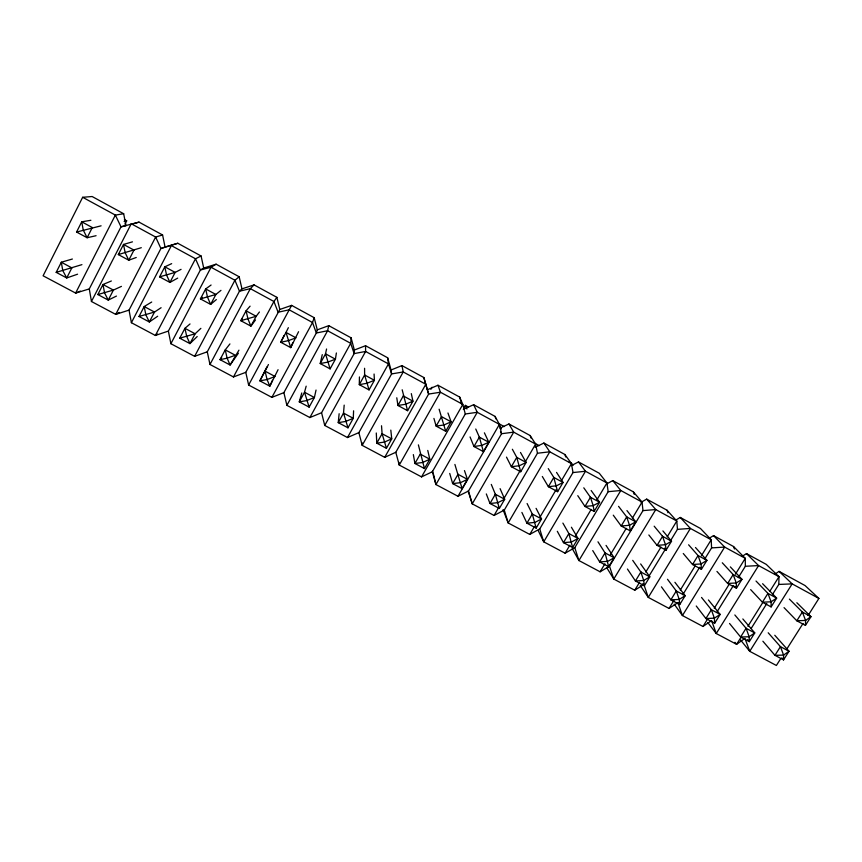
<?xml version="1.0" encoding="UTF-8"?>
<svg xmlns="http://www.w3.org/2000/svg" width="862" height="862" viewBox="0 0 862 862"><rect width="100%" height="100%" fill="white"/><g stroke="black" fill="none" stroke-linecap="round" stroke-linejoin="round"><path stroke-width="1.29" d="M362.202 442.896L362.191 445.363L384.711 457.334L395.798 452.291L428.629 394.063L423.835 377.524L401.94 365.585L391.046 370.003L391.596 373.925L358.872 432.616L347.494 437.551L324.737 425.462L321.569 412.726L354.163 353.582L354.347 350.037L351.114 337.839L328.767 325.653L317.281 329.855L316.332 333.012L283.878 392.641L271.875 397.371L248.633 385.023L245.778 372.341L279.816 309.469L291.615 305.374L314.188 317.69L317.281 329.855M359.443 376.953L359.282 384.635L369.055 389.904L374.399 380.293L374.076 374.033M772.449 594.564L778.795 584.447L778.989 576.7L766.264 564.384L746.46 553.576L742.333 556.249M784.043 607.635L796.811 620.78L805.42 625.424L805.582 620.435L802.36 612.031L789.409 599.122M353.592 410.808L353.28 418.307L347.989 427.821L338.238 422.628L339.143 413.728M351.114 337.839L350.694 343.324L354.163 353.582L365.607 351.459L388.46 363.904L391.596 373.925L403.222 371.953L425.828 384.269L384.711 457.334M344.186 405.129L343.518 413.092L347.989 427.821M336.374 352.978L335.426 359.185L330.103 368.882L320.222 363.548L322.269 354.648M326.569 349.002L325.534 353.829L320.222 363.548L327.679 362.137L335.426 359.185L325.534 353.829L330.103 368.882M316.042 390.055L314.393 397.522L309.124 407.112L299.265 401.864L301.775 392.975M328.767 325.653L327.592 330.739L286.884 405.345L309.878 417.564L321.569 412.726M306.172 386.165L304.523 392.242L299.265 401.864L306.592 400.614L314.393 397.522L304.523 392.242L309.124 407.112M314.188 317.69L312.518 322.528L271.875 397.371M298.564 331.719L290.72 347.634L280.732 342.236L284.094 335.426M292.692 342.947L290.72 347.634L286.022 332.441L288.361 327.689M278.06 369.701L269.828 386.176L259.861 380.864L266.854 366.975M272.457 380.25L269.828 386.176L267.069 379.528L265.097 371.177L268.427 364.54M82.655 197.29L115.346 215.091L121.014 226.814L125.971 225.747L123.675 213.744L92.126 196.525L82.655 197.29L43.1 275.797L75.619 293.08L89.282 288.932L121.014 226.814L139.041 222.127L162.584 234.97L165.051 247.017L160.925 248.515L129.041 310.115L131.39 322.711L155.386 335.469L168.37 331.083L200.404 269.978L203.712 268.05L216.125 264.192L239.173 276.767L241.963 288.867L239.464 291.216L207.279 351.815L209.972 364.475L233.462 376.953L245.778 372.341M77.58 274.191L66.73 277.963L56.192 272.349L61.31 262.231L72.386 259.02M96.081 235.703L87.127 237.74L76.567 232.04L81.728 221.814L90.887 220.284M124.968 224.185L126.682 220.834L124.387 219.584M129.041 310.115L115.724 314.393L91.458 301.495L131.261 223.764L155.645 237.05L160.925 248.515L177.787 243.267L201.083 255.982L203.712 268.05M116.445 296.075L108.256 300.095L97.837 294.545L102.977 284.514L111.36 280.98M136.25 257.49L128.761 260.216L118.32 254.581L123.514 244.442L132.457 241.845M131.39 322.711L171.387 245.627L195.502 258.772L200.404 269.978L211.071 267.252L216.125 264.192M157.692 316.225L149.331 321.979L139.019 316.483L144.191 306.538L151.701 302.023M177.691 278.114L169.933 282.434L159.599 276.864L164.825 266.811L171.667 263.643M207.279 351.815L194.629 356.329L170.891 343.712L211.071 267.252L234.927 280.258L239.464 291.216L250.336 288.651L254.064 284.891L276.874 297.336L279.816 309.469M197.204 336.546L189.942 343.615L179.749 338.184L184.942 328.325L190.017 323.961M194.629 356.329L234.927 280.258L239.173 276.767M209.972 364.475L250.336 288.651L273.933 301.506L278.103 312.227L289.169 309.803L312.518 322.528L316.332 333.012L327.592 330.739L350.694 343.324L309.878 417.564M233.462 376.953L273.933 301.506L276.874 297.336M248.633 385.023L291.615 305.374M324.737 425.462L365.607 351.459L365.542 345.716L354.347 350.037M347.494 437.551L388.46 363.904L387.652 357.784L365.542 345.716M376.285 432.993L376.791 443.165L386.435 448.315L391.747 438.866L390.809 430.106M396.779 397.791L397.921 405.485L407.586 410.7L412.952 401.164L411.303 393.622M430.871 389.333L432.056 387.243M413.34 454.597L414.924 463.487L424.47 468.572L429.804 459.209L427.757 450.449M433.92 418.415L436.14 426.108L445.697 431.28L451.085 421.82L447.96 412.995M421.54 476.901L462.819 404.418L459.64 397.07L437.971 385.239L427.358 389.764L428.629 394.063L440.439 392.232L462.819 404.418L465.286 413.997L432.325 471.762L421.54 476.901L399.257 465.06L395.798 452.291M463.584 408.502L465.351 405.388L468.486 407.09M449.727 473.443L452.658 483.593L462.097 488.625L467.452 479.337L464.467 470.587M470.059 436.948L473.949 446.516L483.41 451.623L488.808 442.249L484.401 432.832M432.325 471.762L435.935 484.552L457.991 496.275L499.41 424.363L495.079 416.411L473.637 404.698L463.303 409.331M457.991 496.275L468.486 491.028L501.565 433.715L499.41 424.363L477.268 412.295L473.637 404.698M468.141 491.038L472.236 503.85L494.066 515.454L498.753 507.395M504.119 498.182L520.206 470.566M525.572 461.353L535.625 444.092L530.173 435.558L508.936 423.964L500.003 428.166M486.319 493.937L489.982 503.483L499.335 508.461L504.701 499.249L500.089 488.646M506.5 457.119L511.349 466.708L520.713 471.762L526.132 462.452L520.486 452.453M494.066 515.454L504.281 510.11L537.457 453.24L535.625 444.092L513.709 432.153L508.936 423.964M503.052 509.647L508.171 522.943L529.774 534.429L534.483 526.434M539.86 517.297L556.001 489.885M561.377 480.748L571.463 463.627L564.912 454.511L543.89 443.036L535.194 447.324M521.898 512.427L526.919 523.169L536.164 528.094L541.551 518.956L536.078 508.343M542.327 476.492L548.361 486.685L557.628 491.685L563.058 482.451L556.55 472.398M529.774 534.429L539.741 528.934L572.993 472.559L571.463 463.627L549.784 451.807L543.89 443.036M538.114 530.389L543.728 541.842L565.116 553.21L569.922 545.15M575.407 535.927L591.17 509.442M596.655 500.229L606.945 482.957L599.305 473.281L578.488 461.924L571.355 465.609M557.315 531.294L563.468 542.64L572.616 547.51L578.025 538.448L571.42 527.232M577.777 495.661L584.975 506.447L594.144 511.392L599.596 502.234L591.16 490.521M565.116 553.21L574.782 547.682L608.173 491.685L606.945 482.957L585.481 471.255L578.488 461.924M572.249 548.577L578.93 560.548L600.103 571.797L604.919 563.802M610.425 554.654L626.232 528.374M632.428 518.084L642.05 502.083L633.354 491.857L612.753 480.619L606.967 483.744M592.733 550.57L599.64 561.905L608.691 566.733L614.11 557.736L606.051 545.398M613.27 515.174L621.211 526.003L630.284 530.895L635.757 521.812L626.954 510.584M600.103 571.797L609.499 566.183L642.987 510.606L642.05 502.083L620.812 490.51L612.753 480.619M606.762 567.724L613.787 579.07L634.744 590.211L639.572 582.27M645.778 572.056L660.949 547.111M667.156 536.897L676.81 521.025L667.08 510.261L646.672 499.12L641.048 502.309M648.774 576.462L664.861 550.031M670.453 540.84L677.457 529.354L676.81 521.025L655.777 509.561L646.672 499.12M640.261 585.492L648.278 597.398L669.031 608.432L673.955 600.415M680.28 590.114L695.041 566.086M701.366 555.785L711.215 539.763L700.461 528.481L680.258 517.448L675.883 520.045M682.812 594.661L699.653 567.293L701.431 569.297L706.937 560.354L695.494 547.51M704.556 559.309L711.57 547.898L711.215 539.763L690.397 528.428L680.258 517.448M674.192 604.143L682.435 615.554L702.972 626.469L707.907 618.517M714.253 608.303L729.058 584.447M735.405 574.221L745.274 558.328L733.53 546.519L713.52 535.604L709.275 538.233M717.216 611.546L733.4 585.513M738.325 577.583L745.35 566.269L745.274 558.328L724.662 547.09L713.52 535.604M696.248 606.008L705.903 618.528L714.684 623.204L720.147 614.423L708.413 599.952M741.535 636.436L736.59 644.334L716.247 633.527L707.821 622.547M747.893 626.297L762.73 602.624M769.798 591.354L778.989 576.7L758.582 565.58L746.46 553.576M751.298 628.269L766.814 603.551M750.662 589.619L762.417 602.215L771.113 606.913L776.651 598.109L762.611 583.714M780.703 658.665L776.382 665.475L749.724 651.316L740.544 639.97M786.467 649.571L803.05 623.442M808.093 615.49L818.9 598.443L805.043 585.546L779.076 571.366L775.067 574.092M805.42 625.424L810.97 616.696L796.844 602.732M238.386 353.215L230.1 365.014L220.025 359.648L225.241 349.864L229.928 343.927M238.946 350.166L230.1 365.014L227.115 358.204L225.241 349.864L235.326 355.252L227.115 358.204L220.025 359.648L221.642 357.558M255.497 319.964L250.907 326.138L240.8 320.686L246.069 310.805L250.077 306.172M259.43 312.001L256.186 316.279L250.907 326.138L248.019 319.08L246.069 310.805L256.186 316.279L240.8 320.686L242.47 318.703M200.868 328.357L195.135 333.777L189.942 343.615L186.763 336.6L184.942 328.325L195.135 333.777L179.749 338.184M216.34 299.577L210.64 304.405L200.426 298.898L205.673 288.932L211.082 285.02M220.952 290.365L215.899 294.47L200.426 298.898L202.462 297.347M157.347 333.96L155.386 335.469L195.502 258.772L201.083 255.982M702.972 626.469L710.514 621.33M161.097 307.712L154.503 312.055L139.019 316.483M669.031 608.432L677.898 602.646L682.435 615.554L724.662 547.09L711.57 547.898M634.744 590.211L643.871 584.501L648.278 597.398L690.397 528.428L677.457 529.354M119.236 312.41L115.724 314.393L155.645 237.05L162.584 234.97M181.052 269.353L175.158 272.403L159.599 276.864M121.434 286.378L113.407 290.085L97.837 294.545M80.403 291.108L75.619 293.08L115.346 215.091L123.675 213.744M241.963 288.867L254.064 284.891M141.293 247.696L118.32 254.581M81.933 264.645L56.192 272.349M76.567 232.04L101.102 225.822M165.051 247.017L177.787 243.267M130.722 224.432L139.041 222.127M124.096 221.34L126.682 220.834M465.286 413.997L477.268 412.295L435.935 484.552L433.64 474.746M537.457 453.24L549.784 451.807L508.171 522.943L504.281 510.11M572.993 472.559L585.481 471.255L543.728 541.842L539.741 528.934M608.173 491.685L620.812 490.51L578.93 560.548L574.782 547.682M642.987 510.606L655.777 509.561L613.787 579.07L609.499 566.183M745.35 566.269L758.582 565.58L716.247 633.527L711.592 620.597M778.795 584.447L792.167 583.876L818.9 598.443M498.344 423.371L504.248 426.582M534.526 443.09L539.203 445.632M569.189 461.978L571.506 463.239L573.004 465.318M779.076 571.366L792.167 583.876L749.724 651.316L744.951 638.376L736.59 644.334L734.974 642.298M756.017 581.042L767.945 593.39L776.651 598.109L771.091 601.795L762.417 602.215L767.945 593.39L771.091 601.795L771.113 606.913M730.351 566.905L741.966 579.329L736.45 588.207L727.657 583.455L716.947 571.431M722.291 562.789L733.174 574.566L741.966 579.329L736.256 582.971L727.657 583.455L733.174 574.566L736.256 582.971L736.45 588.207L734.693 586.257M774.776 635.262L789.032 651.241L783.547 659.893L774.949 655.314L762.881 641.22M768.193 632.783L780.433 646.651L789.032 651.241L783.59 655.109L774.949 655.314L780.433 646.651L783.59 655.109L783.547 659.893L781.78 657.868M688.609 544.795L698.048 555.548L706.937 560.354L701.043 563.942L692.542 564.502L683.275 553.512M742.839 618.948L754.767 632.923L749.283 641.651L740.598 637.018L729.543 623.463M734.844 614.962L746.083 628.279L749.153 636.738L749.283 641.651L747.613 639.615M662.91 530.927L671.53 541.185L666.035 550.204L657.07 545.355L648.849 534.979M654.172 526.186L662.555 536.326L665.475 544.709L666.035 550.204L664.419 548.189M701.549 597.441L711.365 609.725L714.372 618.173L714.684 623.204M618.56 506.339L626.685 516.898L629.519 525.281L630.284 530.895M674.914 582.292L685.171 595.717L679.719 604.574L670.851 599.855L661.445 586.839M667.511 579.286L676.293 590.976L679.224 599.424L679.719 604.574L678.168 602.473M640.649 563.942L649.819 576.829L644.388 585.751L635.434 580.977L627.45 569.049M583.789 487.817L590.427 497.266L593.196 505.649L594.144 511.392M632.708 560.354L640.865 572.034L643.709 580.482L644.388 585.751L642.89 583.563M597.98 541.81L605.049 552.898L608.691 566.733M548.264 468.626L553.792 477.429L557.628 491.685M562.886 523.094L568.866 533.556L572.616 547.51M498.936 424.47L501.328 428.877M512.362 449.253L516.769 457.388L520.713 471.762M500.488 431.711L501.565 433.715L513.709 432.153L472.236 503.85L468.486 491.028M527.102 503.537L532.307 514.011L536.164 528.094M465.351 405.388L466.945 408.987M475.77 429.028L479.347 437.12L483.41 451.623M491.297 484.412L495.348 494.249L499.335 508.461M733.53 546.519L734.467 548.997M667.08 510.261L667.964 512.739M437.971 385.239L440.439 392.232L399.257 465.06L398.934 462.42M633.354 491.857L634.227 494.335M386.435 448.315L382.092 433.715L381.521 425.763M369.055 389.904L364.615 374.992L364.583 368.279M564.912 454.511L565.72 456.979M439.124 409.213L445.697 431.28M530.173 435.558L530.96 438.015M454.899 464.435L462.097 488.625M495.079 416.411L495.844 418.867M424.47 468.572L418.382 444.878M407.586 410.7L402.177 389.775M432.508 471.008L433.263 473.497M459.64 397.07L461.838 404.418M423.835 377.524L427.358 389.764M387.652 357.784L391.046 370.003M358.872 432.616L362.191 445.363L403.222 371.953L401.94 365.585M283.878 392.641L286.884 405.345M168.37 331.083L170.891 343.712M89.282 288.932L91.458 301.495M71.848 267.866L66.73 277.963L62.754 270.517L61.31 262.231L71.848 267.866M92.299 227.546L87.127 237.74L83.248 230.025L81.728 221.814L92.299 227.546M113.407 290.085L108.256 300.095L104.539 292.811L102.977 284.514L113.407 290.085M133.966 250.099L128.761 260.216L125.141 252.663L123.514 244.442L133.966 250.099M154.503 312.055L149.331 321.979L145.861 314.845L144.191 306.538L154.503 312.055M175.158 272.403L169.933 282.434L166.56 275.053L164.825 266.811L175.158 272.403M215.899 294.47L210.64 304.405L207.516 297.185L205.673 288.932L215.899 294.47M265.097 371.177L259.861 380.864L267.069 379.528L275.075 376.5L265.097 371.177M286.022 332.441L280.732 342.236L288.07 340.727L296.022 337.85L286.022 332.441M343.518 413.092L338.238 422.628L345.684 421.464L353.28 418.307L343.518 413.092M364.615 374.992L359.282 384.635L366.856 383.31L374.399 380.293L364.615 374.992M382.092 433.715L376.791 443.165L384.344 442.098L391.747 438.866L382.092 433.715M403.276 395.927L397.921 405.485L405.603 404.256L412.952 401.164L403.276 395.927M420.247 454.112L414.924 463.487L422.595 462.506L429.804 459.209L420.247 454.112M441.516 416.637L436.14 426.108L443.93 424.977L451.085 421.82L441.516 416.637M458.002 474.294L452.658 483.593L460.437 482.688L467.452 479.337L458.002 474.294M479.347 437.12L473.949 446.516L481.815 445.385L488.808 442.249L479.347 437.12M495.348 494.249L489.982 503.483L497.87 502.665L504.701 499.249L495.348 494.249M516.769 457.388L511.349 466.708L519.366 465.739L526.132 462.452L516.769 457.388M532.307 514.011L526.919 523.169L534.914 522.426L541.551 518.956L532.307 514.011M553.792 477.429L548.361 486.685L556.475 485.802L563.058 482.451L553.792 477.429M568.866 533.556L563.468 542.64L571.56 541.982L578.025 538.448L568.866 533.556M590.427 497.266L584.975 506.447L593.196 505.649L599.596 502.234L590.427 497.266M605.049 552.898L599.64 561.905L607.829 561.334L614.11 557.736L605.049 552.898M626.685 516.898L621.211 526.003L629.519 525.281L635.757 521.812L626.685 516.898M640.865 572.034L635.434 580.977L643.709 580.482L649.819 576.829L640.865 572.034M662.555 536.326L657.07 545.355L665.475 544.709L671.53 541.185L662.555 536.326M676.293 590.976L670.851 599.855L679.224 599.424L685.171 595.717L676.293 590.976M698.048 555.548L692.542 564.502L701.431 569.297L701.043 563.942L698.048 555.548M711.365 609.725L705.903 618.528L714.372 618.173L720.147 614.423L711.365 609.725M746.083 628.279L740.598 637.018L749.153 636.738L754.767 632.923L746.083 628.279M802.36 612.031L796.811 620.78L805.582 620.435L810.97 616.696L802.36 612.031"/></g></svg>
